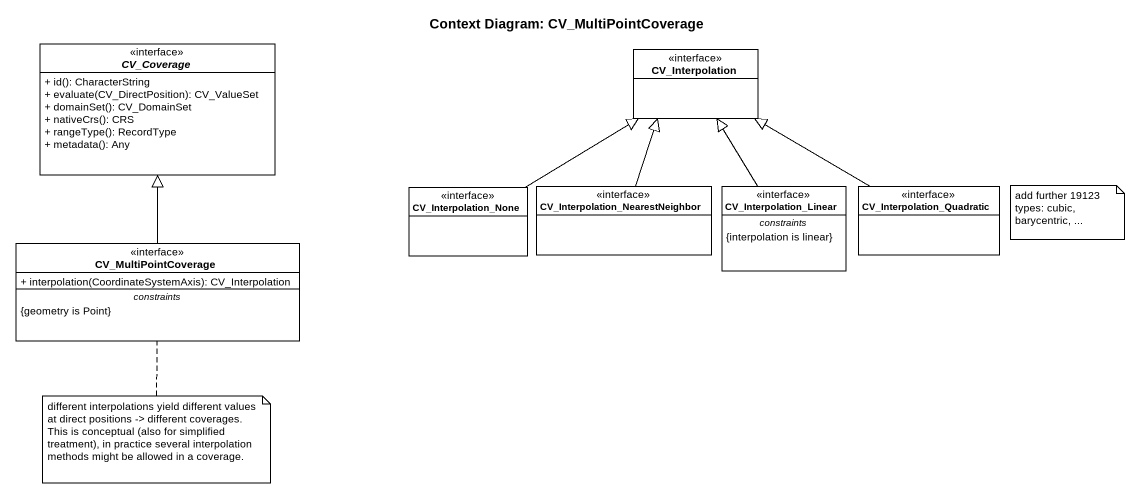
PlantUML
@startuml
title Context Diagram: CV_MultiPointCoverage
hide circle
hide empty members
skinparam classAttributeIconSize 0
abstract class CV_Coverage <<interface>> {
  + id(): CharacterString
  + evaluate(CV_DirectPosition): CV_ValueSet
  + domainSet(): CV_DomainSet
  + nativeCrs(): CRS
  + rangeType(): RecordType
  + metadata(): Any
}
class CV_Interpolation <<interface>>
class CV_Interpolation_None <<interface>>
class "CV_Interpolation_NearestNeighbor" as CV_Interpolation_2 <<interface>>
class CV_Interpolation_Linear <<interface>> {
  -- constraints --
  {interpolation is linear}
}
class CV_Interpolation_Quadratic <<interface>>
class CV_MultiPointCoverage <<interface>> {
  + interpolation(CoordinateSystemAxis): CV_Interpolation
  -- constraints --
  {geometry is Point}
}
CV_Interpolation_None -up-|> CV_Interpolation
CV_Interpolation_2 -up-|> CV_Interpolation
CV_Interpolation_Linear -up-|> CV_Interpolation
CV_Interpolation_Quadratic -left-|> CV_Interpolation
CV_MultiPointCoverage -up-|> CV_Coverage
note as N1
  add further 19123 types: cubic, barycentric, ...
end note
note bottom of CV_MultiPointCoverage : different interpolations yield different values at direct positions -> different coverages. This is conceptual (also for simplified treatment), in practice several interpolation methods might be allowed in a coverage.
@enduml
